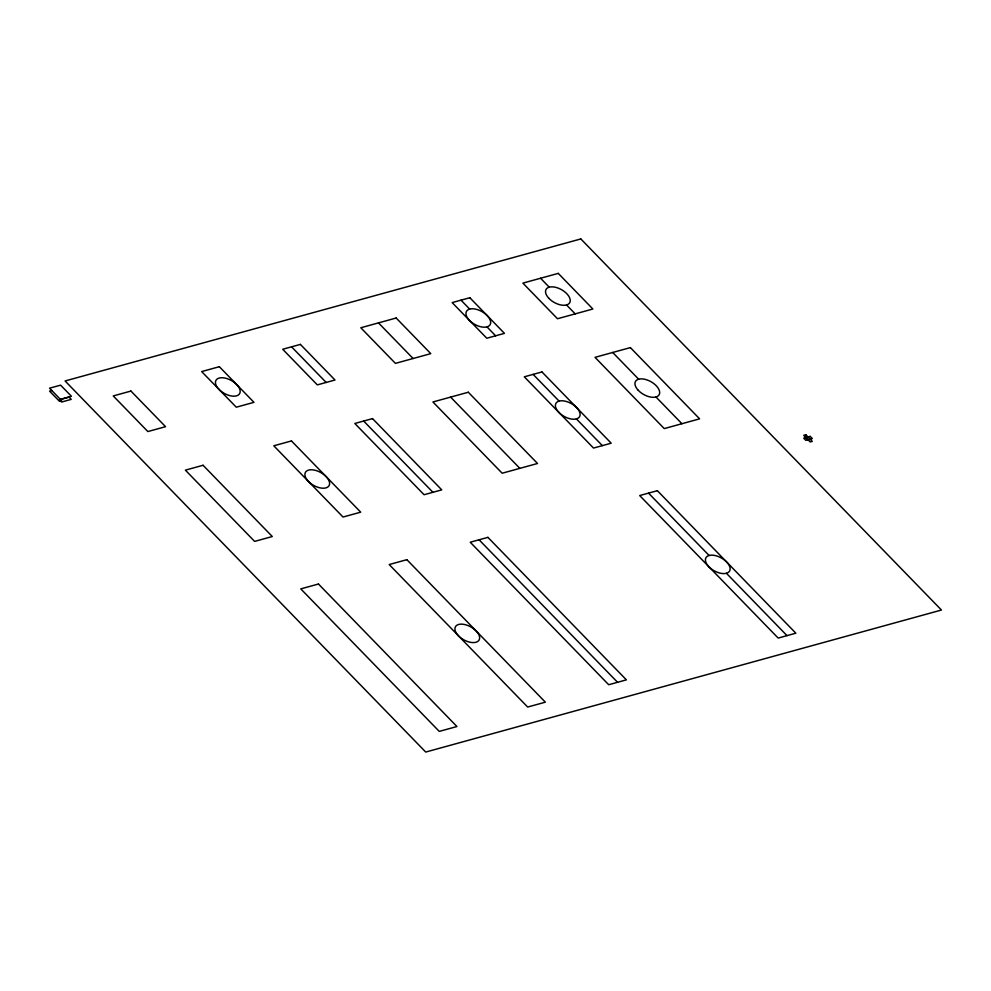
<?xml version="1.0" encoding="UTF-8"?>
<svg xmlns="http://www.w3.org/2000/svg" width="991" height="991" viewBox="0 0 991 991"><rect width="100%" height="100%" fill="white"/><g stroke="black" fill="none" stroke-linecap="round" stroke-linejoin="round"><path stroke-width="1.49" d="M51.792 390.528L49.575 391.135L59.386 401.231L61.591 400.624L49.55 388.187L60.6 385.152L71.426 396.276L60.364 399.323M807.962 436.944L805.881 437.514L807.913 439.781M540.566 278.248L549.225 287.155M566.53 304.968L575.189 313.874M612.698 352.474L638.662 379.194M655.968 397.007L681.932 423.714M461.001 300.162L469.66 309.068M486.965 326.881L495.624 335.788M533.121 374.387L559.097 401.095M576.403 418.908L602.367 445.628M648.523 493.134L709.11 555.48M726.428 573.293L787.015 635.627M378.488 322.893L413.098 358.507M450.608 397.106L519.854 468.359M291.552 346.825L326.163 382.452M363.672 421.051L432.918 492.292M479.074 539.798L617.554 682.291M580.825 238.942L65.084 380.965L425.721 752.058L941.45 610.035L580.825 238.942M69.085 397.143L59.41 399.807L61.578 402.036L71.241 399.373L69.085 397.143M130.936 391.061L113.247 395.929L147.87 431.556L165.559 426.675L130.936 391.061M219.345 366.707L201.656 371.575L236.279 407.202L253.969 402.334L219.345 366.707M300.384 344.397L282.708 349.266L317.331 384.892L335.008 380.011L300.384 344.397M396.165 318.012L360.798 327.761L395.421 363.375L430.788 353.638L396.165 318.012M469.845 297.734L452.156 302.602L486.779 338.228L504.456 333.36L469.845 297.734M558.255 273.38L522.889 283.116L557.512 318.743L592.878 309.006L558.255 273.38M203.056 465.275L185.379 470.143L254.613 541.396L272.302 536.527L203.056 465.275M291.465 440.933L273.789 445.801L343.035 517.042L360.712 512.174L291.465 440.933M372.517 418.611L354.828 423.479L424.074 494.732L441.751 489.864L372.517 418.611M468.297 392.238L432.931 401.974L502.164 473.227L537.531 463.491L468.297 392.238M541.966 371.947L524.289 376.815L593.522 448.068L611.212 443.2L541.966 371.947M630.375 347.606L595.009 357.342L664.255 428.595L699.621 418.846L630.375 347.606M805.832 434.752L803.751 435.334L810.204 441.961L812.286 441.391L805.832 434.752M810.204 436.374L803.713 438.158L805.832 440.351L812.335 438.555L810.204 436.374M318.458 584.021L300.781 588.889L439.261 731.395L456.938 726.527L318.458 584.021M406.867 559.68L389.19 564.548L527.67 707.041L545.36 702.173L406.867 559.68M487.919 537.357L470.23 542.226L608.709 684.731L626.399 679.863L487.919 537.357M657.367 490.694L639.69 495.562L778.17 638.068L795.847 633.199L657.367 490.694M638.266 390.318A13.577 7.358 29.3 0 0 659.151 394.74A13.577 7.358 29.3 0 0 644.522 379.219A13.577 7.358 29.3 0 0 638.266 390.318M548.841 298.291A13.577 7.358 29.3 0 0 569.714 302.713A13.577 7.358 29.3 0 0 555.096 287.192A13.577 7.358 29.3 0 0 548.841 298.291M708.726 566.604A13.577 7.358 29.3 0 0 729.599 571.027A13.577 7.358 29.3 0 0 714.982 555.505A13.577 7.358 29.3 0 0 708.726 566.604M558.701 412.231A13.577 7.358 29.3 0 0 579.574 416.654A13.577 7.358 29.3 0 0 564.957 401.132A13.577 7.358 29.3 0 0 558.701 412.231M469.263 320.192A13.577 7.358 29.3 0 0 490.149 324.627A13.577 7.358 29.3 0 0 475.519 309.105A13.577 7.358 29.3 0 0 469.263 320.192M458.226 635.578A13.577 7.358 29.3 0 0 479.111 640.013A13.577 7.358 29.3 0 0 464.482 624.491A13.577 7.358 29.3 0 0 458.226 635.578M308.201 481.205A13.577 7.358 29.3 0 0 329.086 485.64A13.577 7.358 29.3 0 0 314.457 470.118A13.577 7.358 29.3 0 0 308.201 481.205M218.763 389.178A13.577 7.358 29.3 0 0 239.649 393.6A13.577 7.358 29.3 0 0 225.019 378.079A13.577 7.358 29.3 0 0 218.763 389.178"/></g></svg>
